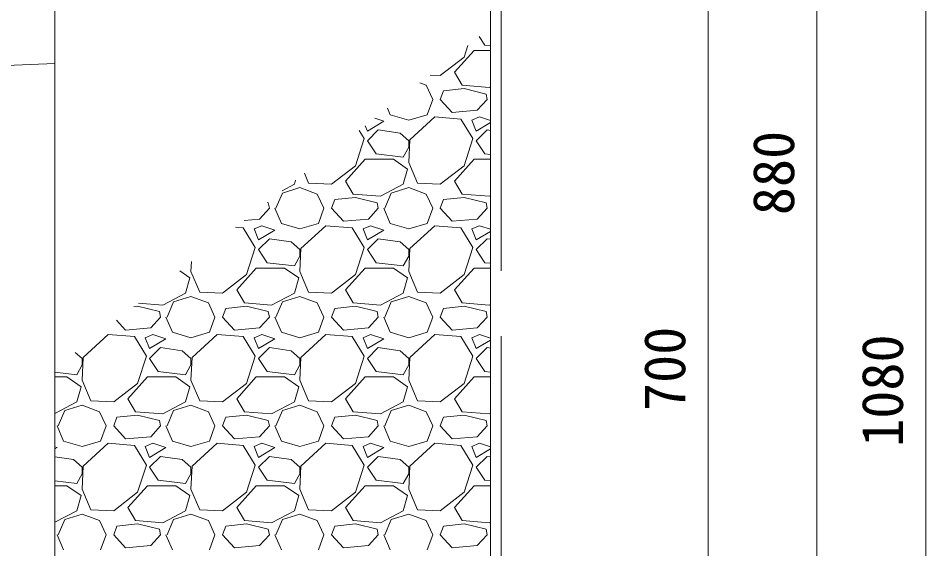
# Model space of a CAD drawing. Units: millimetres at full size, sheet at 1:20. Extents: x 0 to 23340, y -4498 to 8520.
# Drawn here: x 5160.6 to 5577.5, y 4123.5 to 4367.4 of the extents above; entities that cross this region are included whole.
import ezdxf
from ezdxf.enums import TextEntityAlignment as Align

# ---------------------------------------------------------------- set-up
doc = ezdxf.new("R2010")
doc.units = ezdxf.units.MM
doc.header["$LTSCALE"] = 20
doc.linetypes.add('DASHED', pattern=[7.5, 6, -1.5])
for name, color, linetype, lineweight in [('HOLE', 7, 'DASHED', 13), ('KIJUN', 5, 'Continuous', 5), ('SUNPO', 3, 'Continuous', 13), ('ﾊｯﾁﾝｸﾞ', 7, 'Continuous', 5)]:
    doc.layers.add(name, color=color, linetype=linetype, lineweight=lineweight)
doc.styles.add('ＭＳ ゴシック', font='')
doc.styles.get('ＭＳ ゴシック').set_extended_font_data('MS Gothic')

msp = doc.modelspace()

# ---------------------------------------------------------------- linework, layer by layer
at = {"layer": 'HOLE'}
msp.add_lwpolyline([(5177.48, 4346.55), (5110.4, 4343.79), (5095.71, 3994.1), (5177.48, 3969.61)], dxfattribs=at)
at = {"layer": 'KIJUN', "color": 7, "lineweight": 13}
msp.add_lwpolyline([(4840.47, 3989.1), (4817.48, 4536.2), (4844.48, 4601.2), (4842.48, 4641.2), (4806.48, 4661.2), (4802.48, 4736.2), (4760.48, 4736.2), (4757.48, 4733.2), (4757.48, 3876.2), (4777.48, 3856.2), (5157.48, 3856.2), (5177.48, 3876.2), (5177.48, 4733.2), (5174.48, 4736.2), (5132.48, 4736.2), (5128.48, 4661.2), (5092.48, 4641.2), (5090.48, 4601.2), (5117.48, 4536.2), (5094.5, 3989.1)], dxfattribs=at)
at = {"layer": 'KIJUN', "color": 7, "linetype": 'DASHED', "lineweight": 13}
msp.add_lwpolyline([(4757.48, 4561.2), (4552.48, 4561.2), (4552.48, 3651.2), (5382.48, 3651.2), (5382.48, 4561.2), (5177.48, 4561.2)], dxfattribs=at)
at = {"layer": 'KIJUN', "color": 7, "lineweight": 13}
msp.add_lwpolyline([(5177.48, 4556.2), (5177.48, 3876.2), (5157.48, 3856.2), (4777.48, 3856.2), (4757.48, 3876.2), (4757.48, 4556.2), (4557.48, 4556.2), (4557.48, 3656.2), (5377.48, 3656.2), (5377.48, 4556.2)], close=True, dxfattribs=at)
at = {"layer": 'SUNPO'}
for p, q in [((5527.48, 3856.2), (5527.48, 4736.2)), ((5577.48, 3656.2), (5577.48, 4736.2)), ((5477.48, 4556.2), (5477.48, 3856.2))]:
    msp.add_line(p, q, dxfattribs=at)
at = {"layer": 'ﾊｯﾁﾝｸﾞ'}
for p, q in [((5372.4, 4358.9), (5375, 4355)), ((5361, 4342.5), (5370, 4352.5)), ((5365.5, 4349.5), (5367.21, 4354.84)), ((5370, 4352.5), (5377.48, 4352.5)), ((5375, 4355), (5377.48, 4354.7)), ((5354.5, 4341), (5365.5, 4349.5)), ((5349.81, 4341.22), (5354.5, 4341)), ((5364.5, 4336.5), (5361, 4342.5)), ((5345.14, 4337.57), (5348, 4336.5)), ((5348, 4336.5), (5351, 4330)), ((5377, 4335.5), (5364.5, 4336.5)), ((5377.48, 4335.75), (5377, 4335.5)), ((5354.5, 4330), (5356, 4334)), ((5365.5, 4335), (5356, 4334)), ((5375.5, 4332.5), (5365.5, 4335)), ((5376, 4330), (5375.5, 4332.5)), ((5348.5, 4323), (5351, 4330)), ((5360, 4324), (5354.5, 4330)), ((5376, 4330), (5371.5, 4325)), ((5330.25, 4325.92), (5331.5, 4323)), ((5331.5, 4323), (5340, 4320.5)), ((5340, 4320.5), (5348.5, 4323)), ((5371.5, 4325), (5360, 4324)), ((5321, 4315.5), (5328.5, 4320)), ((5328.5, 4320), (5324.42, 4321.36)), ((5352, 4322), (5340.5, 4311.5)), ((5364, 4321), (5352, 4322)), ((5369.5, 4312), (5364, 4321)), ((5372.5, 4322), (5369, 4320.5)), ((5369, 4320.5), (5371, 4315.5)), ((5371, 4315.5), (5377.48, 4319.39)), ((5377.48, 4320.34), (5372.5, 4322)), ((5319.5, 4312), (5317.22, 4315.73)), ((5320.03, 4317.92), (5321, 4315.5)), ((5326, 4316), (5321, 4311)), ((5336, 4314.5), (5326, 4316)), ((5340, 4311), (5336, 4314.5)), ((5376, 4316), (5371, 4311)), ((5377.48, 4315.78), (5376, 4316)), ((5315.5, 4299.5), (5319.5, 4312)), ((5321, 4311), (5325, 4305)), ((5340.5, 4311.5), (5340, 4301)), ((5340, 4308), (5340, 4311)), ((5365.5, 4299.5), (5369.5, 4312)), ((5371, 4311), (5375, 4305)), ((5337.5, 4303.5), (5340, 4308)), ((5311, 4292.5), (5320, 4302.5)), ((5320, 4302.5), (5333, 4302.5)), ((5325, 4305), (5337.5, 4303.5)), ((5333, 4302.5), (5339.5, 4298)), ((5361, 4292.5), (5370, 4302.5)), ((5370, 4302.5), (5377.48, 4302.5)), ((5375, 4305), (5377.48, 4304.7)), ((5304.5, 4291), (5315.5, 4299.5)), ((5339.5, 4298), (5337.5, 4291)), ((5340, 4301), (5344, 4291.5)), ((5354.5, 4291), (5365.5, 4299.5)), ((5292.08, 4296.06), (5294, 4291.5)), ((5287.5, 4291), (5281.81, 4288.02)), ((5282, 4287), (5290, 4289.5)), ((5288.04, 4292.89), (5287.5, 4291)), ((5290, 4289.5), (5298, 4286.5)), ((5294, 4291.5), (5304.5, 4291)), ((5314.5, 4286.5), (5311, 4292.5)), ((5337.5, 4291), (5327, 4285.5)), ((5332, 4287), (5340, 4289.5)), ((5340, 4289.5), (5348, 4286.5)), ((5344, 4291.5), (5354.5, 4291)), ((5364.5, 4286.5), (5361, 4292.5)), ((5279, 4280), (5282, 4287)), ((5298, 4286.5), (5301, 4280)), ((5327, 4285.5), (5314.5, 4286.5)), ((5329, 4280), (5332, 4287)), ((5348, 4286.5), (5351, 4280)), ((5377, 4285.5), (5364.5, 4286.5)), ((5377.48, 4285.75), (5377, 4285.5)), ((5275.5, 4282.5), (5274.94, 4282.64)), ((5276, 4280), (5275.5, 4282.5)), ((5304.5, 4280), (5306, 4284)), ((5315.5, 4285), (5306, 4284)), ((5325.5, 4282.5), (5315.5, 4285)), ((5326, 4280), (5325.5, 4282.5)), ((5354.5, 4280), (5356, 4284)), ((5365.5, 4285), (5356, 4284)), ((5375.5, 4282.5), (5365.5, 4285)), ((5376, 4280), (5375.5, 4282.5)), ((5276, 4280), (5271.5, 4275)), ((5278.5, 4280), (5281.5, 4273)), ((5298.5, 4273), (5301, 4280)), ((5310, 4274), (5304.5, 4280)), ((5326, 4280), (5321.5, 4275)), ((5328.5, 4280), (5331.5, 4273)), ((5348.5, 4273), (5351, 4280)), ((5360, 4274), (5354.5, 4280)), ((5376, 4280), (5371.5, 4275)), ((5271.5, 4275), (5264.38, 4274.38)), ((5281.5, 4273), (5290, 4270.5)), ((5290, 4270.5), (5298.5, 4273)), ((5321.5, 4275), (5310, 4274)), ((5331.5, 4273), (5340, 4270.5)), ((5340, 4270.5), (5348.5, 4273)), ((5371.5, 4275), (5360, 4274)), ((5264, 4271), (5260.44, 4271.3)), ((5269.5, 4262), (5264, 4271)), ((5272.5, 4272), (5269, 4270.5)), ((5269, 4270.5), (5271, 4265.5)), ((5271, 4265.5), (5278.5, 4270)), ((5278.5, 4270), (5272.5, 4272)), ((5302, 4272), (5290.5, 4261.5)), ((5314, 4271), (5302, 4272)), ((5319.5, 4262), (5314, 4271)), ((5322.5, 4272), (5319, 4270.5)), ((5319, 4270.5), (5321, 4265.5)), ((5321, 4265.5), (5328.5, 4270)), ((5328.5, 4270), (5322.5, 4272)), ((5352, 4272), (5340.5, 4261.5)), ((5364, 4271), (5352, 4272)), ((5369.5, 4262), (5364, 4271)), ((5372.5, 4272), (5369, 4270.5)), ((5369, 4270.5), (5371, 4265.5)), ((5371, 4265.5), (5377.48, 4269.39)), ((5377.48, 4270.34), (5372.5, 4272)), ((5276, 4266), (5271, 4261)), ((5286, 4264.5), (5276, 4266)), ((5290, 4261), (5286, 4264.5)), ((5326, 4266), (5321, 4261)), ((5336, 4264.5), (5326, 4266)), ((5340, 4261), (5336, 4264.5)), ((5376, 4266), (5371, 4261)), ((5377.48, 4265.78), (5376, 4266)), ((5265.5, 4249.5), (5269.5, 4262)), ((5271, 4261), (5275, 4255)), ((5290.5, 4261.5), (5290, 4251)), ((5290, 4258), (5290, 4261)), ((5315.5, 4249.5), (5319.5, 4262)), ((5321, 4261), (5325, 4255)), ((5340.5, 4261.5), (5340, 4251)), ((5340, 4258), (5340, 4261)), ((5365.5, 4249.5), (5369.5, 4262)), ((5371, 4261), (5375, 4255)), ((5287.5, 4253.5), (5290, 4258)), ((5337.5, 4253.5), (5340, 4258)), ((5240.21, 4255.47), (5240, 4251)), ((5261, 4242.5), (5270, 4252.5)), ((5270, 4252.5), (5283, 4252.5)), ((5275, 4255), (5287.5, 4253.5)), ((5283, 4252.5), (5289.5, 4248)), ((5311, 4242.5), (5320, 4252.5)), ((5320, 4252.5), (5333, 4252.5)), ((5325, 4255), (5337.5, 4253.5)), ((5333, 4252.5), (5339.5, 4248)), ((5361, 4242.5), (5370, 4252.5)), ((5370, 4252.5), (5377.48, 4252.5)), ((5375, 4255), (5377.48, 4254.7)), ((5234.81, 4251.25), (5239.5, 4248)), ((5239.5, 4248), (5237.5, 4241)), ((5240, 4251), (5244, 4241.5)), ((5254.5, 4241), (5265.5, 4249.5)), ((5289.5, 4248), (5287.5, 4241)), ((5290, 4251), (5294, 4241.5)), ((5304.5, 4241), (5315.5, 4249.5)), ((5339.5, 4248), (5337.5, 4241)), ((5340, 4251), (5344, 4241.5)), ((5354.5, 4241), (5365.5, 4249.5)), ((5237.5, 4241), (5227, 4235.5)), ((5232, 4237), (5240, 4239.5)), ((5240, 4239.5), (5248, 4236.5)), ((5244, 4241.5), (5254.5, 4241)), ((5264.5, 4236.5), (5261, 4242.5)), ((5287.5, 4241), (5277, 4235.5)), ((5282, 4237), (5290, 4239.5)), ((5290, 4239.5), (5298, 4236.5)), ((5294, 4241.5), (5304.5, 4241)), ((5314.5, 4236.5), (5311, 4242.5)), ((5337.5, 4241), (5327, 4235.5)), ((5332, 4237), (5340, 4239.5)), ((5340, 4239.5), (5348, 4236.5)), ((5344, 4241.5), (5354.5, 4241)), ((5364.5, 4236.5), (5361, 4242.5)), ((5227, 4235.5), (5215.83, 4236.39)), ((5229, 4230), (5232, 4237)), ((5248, 4236.5), (5251, 4230)), ((5277, 4235.5), (5264.5, 4236.5)), ((5279, 4230), (5282, 4237)), ((5298, 4236.5), (5301, 4230)), ((5327, 4235.5), (5314.5, 4236.5)), ((5329, 4230), (5332, 4237)), ((5348, 4236.5), (5351, 4230)), ((5377, 4235.5), (5364.5, 4236.5)), ((5377.48, 4235.75), (5377, 4235.5)), ((5215.5, 4235), (5213.82, 4234.82)), ((5225.5, 4232.5), (5215.5, 4235)), ((5226, 4230), (5225.5, 4232.5)), ((5254.5, 4230), (5256, 4234)), ((5265.5, 4235), (5256, 4234)), ((5275.5, 4232.5), (5265.5, 4235)), ((5276, 4230), (5275.5, 4232.5)), ((5304.5, 4230), (5306, 4234)), ((5315.5, 4235), (5306, 4234)), ((5325.5, 4232.5), (5315.5, 4235)), ((5326, 4230), (5325.5, 4232.5)), ((5354.5, 4230), (5356, 4234)), ((5365.5, 4235), (5356, 4234)), ((5375.5, 4232.5), (5365.5, 4235)), ((5376, 4230), (5375.5, 4232.5)), ((5210, 4224), (5205.82, 4228.56)), ((5226, 4230), (5221.5, 4225)), ((5228.5, 4230), (5231.5, 4223)), ((5248.5, 4223), (5251, 4230)), ((5260, 4224), (5254.5, 4230)), ((5276, 4230), (5271.5, 4225)), ((5278.5, 4230), (5281.5, 4223)), ((5298.5, 4223), (5301, 4230)), ((5310, 4224), (5304.5, 4230)), ((5326, 4230), (5321.5, 4225)), ((5328.5, 4230), (5331.5, 4223)), ((5348.5, 4223), (5351, 4230)), ((5360, 4224), (5354.5, 4230)), ((5376, 4230), (5371.5, 4225)), ((5221.5, 4225), (5210, 4224)), ((5231.5, 4223), (5240, 4220.5)), ((5240, 4220.5), (5248.5, 4223)), ((5271.5, 4225), (5260, 4224)), ((5281.5, 4223), (5290, 4220.5)), ((5290, 4220.5), (5298.5, 4223)), ((5321.5, 4225), (5310, 4224)), ((5331.5, 4223), (5340, 4220.5)), ((5340, 4220.5), (5348.5, 4223)), ((5371.5, 4225), (5360, 4224)), ((5202, 4222), (5190.5, 4211.5)), ((5214, 4221), (5202, 4222)), ((5219.5, 4212), (5214, 4221)), ((5222.5, 4222), (5219, 4220.5)), ((5219, 4220.5), (5221, 4215.5)), ((5221, 4215.5), (5228.5, 4220)), ((5228.5, 4220), (5222.5, 4222)), ((5252, 4222), (5240.5, 4211.5)), ((5264, 4221), (5252, 4222)), ((5269.5, 4212), (5264, 4221)), ((5272.5, 4222), (5269, 4220.5)), ((5269, 4220.5), (5271, 4215.5)), ((5271, 4215.5), (5278.5, 4220)), ((5278.5, 4220), (5272.5, 4222)), ((5302, 4222), (5290.5, 4211.5)), ((5314, 4221), (5302, 4222)), ((5319.5, 4212), (5314, 4221)), ((5322.5, 4222), (5319, 4220.5)), ((5319, 4220.5), (5321, 4215.5)), ((5321, 4215.5), (5328.5, 4220)), ((5328.5, 4220), (5322.5, 4222)), ((5352, 4222), (5340.5, 4211.5)), ((5364, 4221), (5352, 4222)), ((5369.5, 4212), (5364, 4221)), ((5372.5, 4222), (5369, 4220.5)), ((5369, 4220.5), (5371, 4215.5)), ((5371, 4215.5), (5377.48, 4219.39)), ((5377.48, 4220.34), (5372.5, 4222)), ((5226, 4216), (5221, 4211)), ((5236, 4214.5), (5226, 4216)), ((5240, 4211), (5236, 4214.5)), ((5276, 4216), (5271, 4211)), ((5286, 4214.5), (5276, 4216)), ((5290, 4211), (5286, 4214.5)), ((5326, 4216), (5321, 4211)), ((5336, 4214.5), (5326, 4216)), ((5340, 4211), (5336, 4214.5)), ((5376, 4216), (5371, 4211)), ((5377.48, 4215.78), (5376, 4216)), ((5190, 4211), (5186.87, 4213.74)), ((5190.5, 4211.5), (5190, 4201)), ((5190, 4208), (5190, 4211)), ((5215.5, 4199.5), (5219.5, 4212)), ((5221, 4211), (5225, 4205)), ((5240.5, 4211.5), (5240, 4201)), ((5240, 4208), (5240, 4211)), ((5265.5, 4199.5), (5269.5, 4212)), ((5271, 4211), (5275, 4205)), ((5290.5, 4211.5), (5290, 4201)), ((5290, 4208), (5290, 4211)), ((5315.5, 4199.5), (5319.5, 4212)), ((5321, 4211), (5325, 4205)), ((5340.5, 4211.5), (5340, 4201)), ((5340, 4208), (5340, 4211)), ((5365.5, 4199.5), (5369.5, 4212)), ((5371, 4211), (5375, 4205)), ((5187.5, 4203.5), (5190, 4208)), ((5237.5, 4203.5), (5240, 4208)), ((5287.5, 4203.5), (5290, 4208)), ((5337.5, 4203.5), (5340, 4208)), ((5177.48, 4204.7), (5187.5, 4203.5)), ((5177.48, 4202.5), (5183, 4202.5)), ((5183, 4202.5), (5189.5, 4198)), ((5211, 4192.5), (5220, 4202.5)), ((5220, 4202.5), (5233, 4202.5)), ((5225, 4205), (5237.5, 4203.5)), ((5233, 4202.5), (5239.5, 4198)), ((5261, 4192.5), (5270, 4202.5)), ((5270, 4202.5), (5283, 4202.5)), ((5275, 4205), (5287.5, 4203.5)), ((5283, 4202.5), (5289.5, 4198)), ((5311, 4192.5), (5320, 4202.5)), ((5320, 4202.5), (5333, 4202.5)), ((5325, 4205), (5337.5, 4203.5)), ((5333, 4202.5), (5339.5, 4198)), ((5361, 4192.5), (5370, 4202.5)), ((5370, 4202.5), (5377.48, 4202.5)), ((5375, 4205), (5377.48, 4204.7)), ((5189.5, 4198), (5187.5, 4191)), ((5190, 4201), (5194, 4191.5)), ((5204.5, 4191), (5215.5, 4199.5)), ((5239.5, 4198), (5237.5, 4191)), ((5240, 4201), (5244, 4191.5)), ((5254.5, 4191), (5265.5, 4199.5)), ((5289.5, 4198), (5287.5, 4191)), ((5290, 4201), (5294, 4191.5)), ((5304.5, 4191), (5315.5, 4199.5)), ((5339.5, 4198), (5337.5, 4191)), ((5340, 4201), (5344, 4191.5)), ((5354.5, 4191), (5365.5, 4199.5)), ((5187.5, 4191), (5177.48, 4185.75)), ((5182, 4187), (5190, 4189.5)), ((5190, 4189.5), (5198, 4186.5)), ((5194, 4191.5), (5204.5, 4191)), ((5214.5, 4186.5), (5211, 4192.5)), ((5237.5, 4191), (5227, 4185.5)), ((5232, 4187), (5240, 4189.5)), ((5240, 4189.5), (5248, 4186.5)), ((5244, 4191.5), (5254.5, 4191)), ((5264.5, 4186.5), (5261, 4192.5)), ((5287.5, 4191), (5277, 4185.5)), ((5282, 4187), (5290, 4189.5)), ((5290, 4189.5), (5298, 4186.5)), ((5294, 4191.5), (5304.5, 4191)), ((5314.5, 4186.5), (5311, 4192.5)), ((5337.5, 4191), (5327, 4185.5)), ((5332, 4187), (5340, 4189.5)), ((5340, 4189.5), (5348, 4186.5)), ((5344, 4191.5), (5354.5, 4191)), ((5364.5, 4186.5), (5361, 4192.5)), ((5179, 4180), (5182, 4187)), ((5198, 4186.5), (5201, 4180)), ((5227, 4185.5), (5214.5, 4186.5)), ((5229, 4180), (5232, 4187)), ((5248, 4186.5), (5251, 4180)), ((5277, 4185.5), (5264.5, 4186.5)), ((5279, 4180), (5282, 4187)), ((5298, 4186.5), (5301, 4180)), ((5327, 4185.5), (5314.5, 4186.5)), ((5329, 4180), (5332, 4187)), ((5348, 4186.5), (5351, 4180)), ((5377, 4185.5), (5364.5, 4186.5)), ((5377.48, 4185.75), (5377, 4185.5)), ((5204.5, 4180), (5206, 4184)), ((5215.5, 4185), (5206, 4184)), ((5225.5, 4182.5), (5215.5, 4185)), ((5226, 4180), (5225.5, 4182.5)), ((5254.5, 4180), (5256, 4184)), ((5265.5, 4185), (5256, 4184)), ((5275.5, 4182.5), (5265.5, 4185)), ((5276, 4180), (5275.5, 4182.5)), ((5304.5, 4180), (5306, 4184)), ((5315.5, 4185), (5306, 4184)), ((5325.5, 4182.5), (5315.5, 4185)), ((5326, 4180), (5325.5, 4182.5)), ((5354.5, 4180), (5356, 4184)), ((5365.5, 4185), (5356, 4184)), ((5375.5, 4182.5), (5365.5, 4185)), ((5376, 4180), (5375.5, 4182.5)), ((5178.5, 4180), (5181.5, 4173)), ((5198.5, 4173), (5201, 4180)), ((5210, 4174), (5204.5, 4180)), ((5226, 4180), (5221.5, 4175)), ((5228.5, 4180), (5231.5, 4173)), ((5248.5, 4173), (5251, 4180)), ((5260, 4174), (5254.5, 4180)), ((5276, 4180), (5271.5, 4175)), ((5278.5, 4180), (5281.5, 4173)), ((5298.5, 4173), (5301, 4180)), ((5310, 4174), (5304.5, 4180)), ((5326, 4180), (5321.5, 4175)), ((5328.5, 4180), (5331.5, 4173)), ((5348.5, 4173), (5351, 4180)), ((5360, 4174), (5354.5, 4180)), ((5376, 4180), (5371.5, 4175)), ((5181.5, 4173), (5190, 4170.5)), ((5190, 4170.5), (5198.5, 4173)), ((5221.5, 4175), (5210, 4174)), ((5231.5, 4173), (5240, 4170.5)), ((5240, 4170.5), (5248.5, 4173)), ((5271.5, 4175), (5260, 4174)), ((5281.5, 4173), (5290, 4170.5)), ((5290, 4170.5), (5298.5, 4173)), ((5321.5, 4175), (5310, 4174)), ((5331.5, 4173), (5340, 4170.5)), ((5340, 4170.5), (5348.5, 4173)), ((5371.5, 4175), (5360, 4174)), ((5178.5, 4170), (5177.48, 4170.34)), ((5177.48, 4169.39), (5178.5, 4170)), ((5202, 4172), (5190.5, 4161.5)), ((5214, 4171), (5202, 4172)), ((5219.5, 4162), (5214, 4171)), ((5222.5, 4172), (5219, 4170.5)), ((5219, 4170.5), (5221, 4165.5)), ((5221, 4165.5), (5228.5, 4170)), ((5228.5, 4170), (5222.5, 4172)), ((5252, 4172), (5240.5, 4161.5)), ((5264, 4171), (5252, 4172)), ((5269.5, 4162), (5264, 4171)), ((5272.5, 4172), (5269, 4170.5)), ((5269, 4170.5), (5271, 4165.5)), ((5271, 4165.5), (5278.5, 4170)), ((5278.5, 4170), (5272.5, 4172)), ((5302, 4172), (5290.5, 4161.5)), ((5314, 4171), (5302, 4172)), ((5319.5, 4162), (5314, 4171)), ((5322.5, 4172), (5319, 4170.5)), ((5319, 4170.5), (5321, 4165.5)), ((5321, 4165.5), (5328.5, 4170)), ((5328.5, 4170), (5322.5, 4172)), ((5352, 4172), (5340.5, 4161.5)), ((5364, 4171), (5352, 4172)), ((5369.5, 4162), (5364, 4171)), ((5372.5, 4172), (5369, 4170.5)), ((5369, 4170.5), (5371, 4165.5)), ((5371, 4165.5), (5377.48, 4169.39)), ((5377.48, 4170.34), (5372.5, 4172)), ((5186, 4164.5), (5177.48, 4165.78)), ((5190, 4161), (5186, 4164.5)), ((5226, 4166), (5221, 4161)), ((5236, 4164.5), (5226, 4166)), ((5240, 4161), (5236, 4164.5)), ((5276, 4166), (5271, 4161)), ((5286, 4164.5), (5276, 4166)), ((5290, 4161), (5286, 4164.5)), ((5326, 4166), (5321, 4161)), ((5336, 4164.5), (5326, 4166)), ((5340, 4161), (5336, 4164.5)), ((5376, 4166), (5371, 4161)), ((5377.48, 4165.78), (5376, 4166)), ((5190.5, 4161.5), (5190, 4151)), ((5190, 4158), (5190, 4161)), ((5215.5, 4149.5), (5219.5, 4162)), ((5221, 4161), (5225, 4155)), ((5240.5, 4161.5), (5240, 4151)), ((5240, 4158), (5240, 4161)), ((5265.5, 4149.5), (5269.5, 4162)), ((5271, 4161), (5275, 4155)), ((5290.5, 4161.5), (5290, 4151)), ((5290, 4158), (5290, 4161)), ((5315.5, 4149.5), (5319.5, 4162)), ((5321, 4161), (5325, 4155)), ((5340.5, 4161.5), (5340, 4151)), ((5340, 4158), (5340, 4161)), ((5365.5, 4149.5), (5369.5, 4162)), ((5371, 4161), (5375, 4155)), ((5187.5, 4153.5), (5190, 4158)), ((5237.5, 4153.5), (5240, 4158)), ((5287.5, 4153.5), (5290, 4158)), ((5337.5, 4153.5), (5340, 4158)), ((5177.48, 4154.7), (5187.5, 4153.5)), ((5177.48, 4152.5), (5183, 4152.5)), ((5183, 4152.5), (5189.5, 4148)), ((5211, 4142.5), (5220, 4152.5)), ((5220, 4152.5), (5233, 4152.5)), ((5225, 4155), (5237.5, 4153.5)), ((5233, 4152.5), (5239.5, 4148)), ((5261, 4142.5), (5270, 4152.5)), ((5270, 4152.5), (5283, 4152.5)), ((5275, 4155), (5287.5, 4153.5)), ((5283, 4152.5), (5289.5, 4148)), ((5311, 4142.5), (5320, 4152.5)), ((5320, 4152.5), (5333, 4152.5)), ((5325, 4155), (5337.5, 4153.5)), ((5333, 4152.5), (5339.5, 4148)), ((5361, 4142.5), (5370, 4152.5)), ((5370, 4152.5), (5377.48, 4152.5)), ((5375, 4155), (5377.48, 4154.7)), ((5189.5, 4148), (5187.5, 4141)), ((5190, 4151), (5194, 4141.5)), ((5204.5, 4141), (5215.5, 4149.5)), ((5239.5, 4148), (5237.5, 4141)), ((5240, 4151), (5244, 4141.5)), ((5254.5, 4141), (5265.5, 4149.5)), ((5289.5, 4148), (5287.5, 4141)), ((5290, 4151), (5294, 4141.5)), ((5304.5, 4141), (5315.5, 4149.5)), ((5339.5, 4148), (5337.5, 4141)), ((5340, 4151), (5344, 4141.5)), ((5354.5, 4141), (5365.5, 4149.5)), ((5187.5, 4141), (5177.48, 4135.75)), ((5182, 4137), (5190, 4139.5)), ((5190, 4139.5), (5198, 4136.5)), ((5194, 4141.5), (5204.5, 4141)), ((5214.5, 4136.5), (5211, 4142.5)), ((5237.5, 4141), (5227, 4135.5)), ((5232, 4137), (5240, 4139.5)), ((5240, 4139.5), (5248, 4136.5)), ((5244, 4141.5), (5254.5, 4141)), ((5264.5, 4136.5), (5261, 4142.5)), ((5287.5, 4141), (5277, 4135.5)), ((5282, 4137), (5290, 4139.5)), ((5290, 4139.5), (5298, 4136.5)), ((5294, 4141.5), (5304.5, 4141)), ((5314.5, 4136.5), (5311, 4142.5)), ((5337.5, 4141), (5327, 4135.5)), ((5332, 4137), (5340, 4139.5)), ((5340, 4139.5), (5348, 4136.5)), ((5344, 4141.5), (5354.5, 4141)), ((5364.5, 4136.5), (5361, 4142.5)), ((5179, 4130), (5182, 4137)), ((5198, 4136.5), (5201, 4130)), ((5227, 4135.5), (5214.5, 4136.5)), ((5229, 4130), (5232, 4137)), ((5248, 4136.5), (5251, 4130)), ((5277, 4135.5), (5264.5, 4136.5)), ((5279, 4130), (5282, 4137)), ((5298, 4136.5), (5301, 4130)), ((5327, 4135.5), (5314.5, 4136.5)), ((5329, 4130), (5332, 4137)), ((5348, 4136.5), (5351, 4130)), ((5377, 4135.5), (5364.5, 4136.5)), ((5377.48, 4135.75), (5377, 4135.5)), ((5204.5, 4130), (5206, 4134)), ((5215.5, 4135), (5206, 4134)), ((5225.5, 4132.5), (5215.5, 4135)), ((5226, 4130), (5225.5, 4132.5)), ((5254.5, 4130), (5256, 4134)), ((5265.5, 4135), (5256, 4134)), ((5275.5, 4132.5), (5265.5, 4135)), ((5276, 4130), (5275.5, 4132.5)), ((5304.5, 4130), (5306, 4134)), ((5315.5, 4135), (5306, 4134)), ((5325.5, 4132.5), (5315.5, 4135)), ((5326, 4130), (5325.5, 4132.5)), ((5354.5, 4130), (5356, 4134)), ((5365.5, 4135), (5356, 4134)), ((5375.5, 4132.5), (5365.5, 4135)), ((5376, 4130), (5375.5, 4132.5)), ((5178.5, 4130), (5181.5, 4123)), ((5198.5, 4123), (5201, 4130)), ((5210, 4124), (5204.5, 4130)), ((5226, 4130), (5221.5, 4125)), ((5228.5, 4130), (5231.5, 4123)), ((5248.5, 4123), (5251, 4130)), ((5260, 4124), (5254.5, 4130)), ((5276, 4130), (5271.5, 4125)), ((5278.5, 4130), (5281.5, 4123)), ((5298.5, 4123), (5301, 4130)), ((5310, 4124), (5304.5, 4130)), ((5326, 4130), (5321.5, 4125)), ((5328.5, 4130), (5331.5, 4123)), ((5348.5, 4123), (5351, 4130)), ((5360, 4124), (5354.5, 4130)), ((5376, 4130), (5371.5, 4125)), ((5221.5, 4125), (5210, 4124)), ((5271.5, 4125), (5260, 4124)), ((5321.5, 4125), (5310, 4124)), ((5371.5, 4125), (5360, 4124))]:
    msp.add_line(p, q, dxfattribs=at)

# ---------------------------------------------------------------- texts
at = {"layer": 'SUNPO', "style": 'ＭＳ ゴシック'}
for s, p in [('880', (5507.48, 4296.2)), ('700', (5457.48, 4206.2)), ('1080', (5557.48, 4196.2))]:
    msp.add_text(s, height=18.99, rotation=90, dxfattribs=at).set_placement(p, align=Align.MIDDLE_CENTER)

doc.saveas('drawing.dxf')
